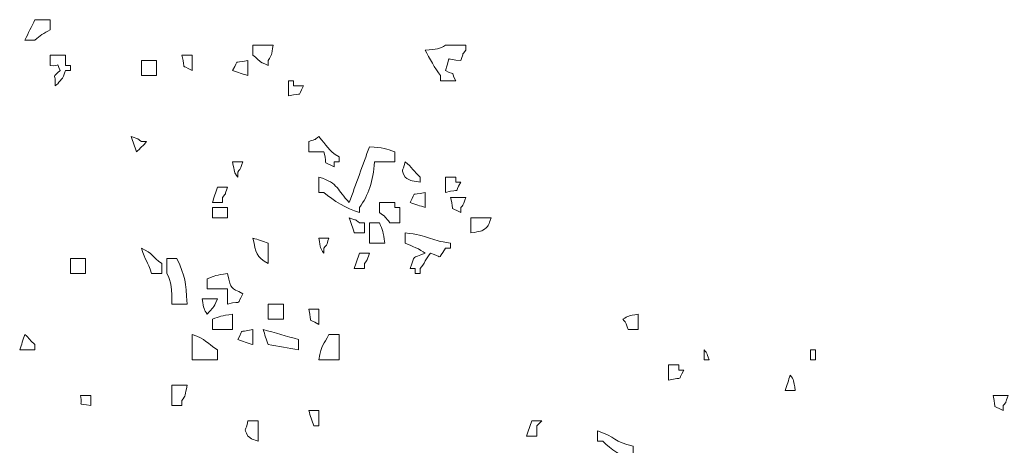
# Model space of a CAD drawing. Header units: millimetres. Extents: x 182 to 330, y 89 to 241.
# Drawn here: x 286.97 to 314.49, y 207.79 to 219.64 of the extents above; entities that cross this region are included whole.
import ezdxf

# ---------------------------------------------------------------- set-up
doc = ezdxf.new("R2010")
doc.units = ezdxf.units.MM
doc.layers.add('LAYER_1', color=160, linetype='Continuous')

# ---------------------------------------------------------------- blocks, each defined once
blk = doc.blocks.new('tree eucalypt')
at = {"layer": 'LAYER_1', "color": 7, "lineweight": 0}
for points, knots in [([(51.868, 130.101), (51.774, 129.913), (51.68, 129.725), (51.586, 129.536), (51.68, 129.536), (51.774, 129.536), (51.868, 129.536), (51.999, 129.665), (52.115, 129.724), (52.291, 129.819), (52.291, 129.913), (52.291, 130.007), (52.291, 130.101), (52.15, 130.101), (52.009, 130.101), (51.868, 130.101)], [0, 0, 0, 0, 1, 1, 1, 2, 2, 2, 3, 3, 3, 4, 4, 4, 5, 5, 5, 5]), ([(58.5, 129.395), (58.312, 129.395), (58.124, 129.395), (57.935, 129.395), (57.935, 129.301), (57.935, 129.207), (57.935, 129.113), (58.154, 128.953), (58.054, 128.96), (58.359, 128.831), (58.359, 128.878), (58.359, 128.925), (58.359, 128.972), (58.465, 129.123), (58.444, 129.105), (58.5, 129.395)], [0, 0, 0, 0, 1, 1, 1, 2, 2, 2, 3, 3, 3, 4, 4, 4, 5, 5, 5, 5]), ([(63.298, 129.395), (63.486, 129.395), (63.674, 129.395), (63.862, 129.395), (63.862, 129.348), (63.862, 129.301), (63.862, 129.254), (63.749, 129.11), (63.812, 129.215), (63.721, 128.972), (63.274, 128.973), (63.457, 129.173), (63.298, 128.69), (63.646, 128.507), (63.394, 128.75), (63.58, 128.407), (63.439, 128.407), (63.298, 128.407), (63.157, 128.407), (63.157, 128.454), (63.157, 128.502), (63.157, 128.549), (63, 128.734), (62.851, 129.046), (62.733, 129.254), (63.062, 129.282), (63.132, 129.281), (63.298, 129.395)], [0, 0, 0, 0, 1, 1, 1, 2, 2, 2, 3, 3, 3, 4, 4, 4, 5, 5, 5, 6, 6, 6, 7, 7, 7, 8, 8, 8, 9, 9, 9, 9]), ([(52.291, 129.113), (52.291, 129.019), (52.291, 128.925), (52.291, 128.831), (52.603, 128.785), (52.443, 128.977), (52.573, 128.69), (52.338, 128.479), (52.43, 128.587), (52.432, 128.407), (52.432, 128.36), (52.432, 128.313), (52.432, 128.266), (52.585, 128.395), (52.444, 128.255), (52.573, 128.407), (52.687, 128.552), (52.623, 128.446), (52.714, 128.69), (52.761, 128.69), (52.808, 128.69), (52.855, 128.69), (52.855, 128.737), (52.855, 128.784), (52.855, 128.831), (52.808, 128.831), (52.761, 128.831), (52.714, 128.831), (52.714, 128.925), (52.714, 129.019), (52.714, 129.113), (52.573, 129.113), (52.432, 129.113), (52.291, 129.113)], [0, 0, 0, 0, 1, 1, 1, 2, 2, 2, 3, 3, 3, 4, 4, 4, 5, 5, 5, 6, 6, 6, 7, 7, 7, 8, 8, 8, 9, 9, 9, 10, 10, 10, 11, 11, 11, 11]), ([(55.96, 129.113), (56.077, 128.655), (55.891, 128.897), (56.242, 128.69), (56.242, 128.831), (56.242, 128.972), (56.242, 129.113), (56.148, 129.113), (56.054, 129.113), (55.96, 129.113)], [0, 0, 0, 0, 1, 1, 1, 2, 2, 2, 3, 3, 3, 3]), ([(54.831, 128.972), (54.831, 128.831), (54.831, 128.69), (54.831, 128.549), (54.972, 128.549), (55.113, 128.549), (55.254, 128.549), (55.254, 128.69), (55.254, 128.831), (55.254, 128.972), (55.113, 128.972), (54.972, 128.972), (54.831, 128.972)], [0, 0, 0, 0, 1, 1, 1, 2, 2, 2, 3, 3, 3, 4, 4, 4, 4]), ([(57.794, 128.972), (57.337, 128.855), (57.579, 129.041), (57.371, 128.69), (57.512, 128.643), (57.653, 128.596), (57.794, 128.549), (57.794, 128.69), (57.794, 128.831), (57.794, 128.972)], [0, 0, 0, 0, 1, 1, 1, 2, 2, 2, 3, 3, 3, 3]), ([(58.923, 127.984), (59.381, 128.101), (59.139, 127.915), (59.347, 128.266), (59.253, 128.266), (59.158, 128.266), (59.064, 128.266), (59.064, 128.313), (59.064, 128.36), (59.064, 128.407), (59.017, 128.407), (58.97, 128.407), (58.923, 128.407), (58.923, 128.266), (58.923, 128.125), (58.923, 127.984)], [0, 0, 0, 0, 1, 1, 1, 2, 2, 2, 3, 3, 3, 4, 4, 4, 5, 5, 5, 5]), ([(54.549, 126.855), (54.596, 126.714), (54.643, 126.573), (54.69, 126.432), (54.843, 126.56), (54.702, 126.421), (54.831, 126.573), (54.984, 126.701), (54.843, 126.562), (54.972, 126.714), (54.925, 126.714), (54.878, 126.714), (54.831, 126.714), (54.687, 126.828), (54.792, 126.764), (54.549, 126.855)], [0, 0, 0, 0, 1, 1, 1, 2, 2, 2, 3, 3, 3, 4, 4, 4, 5, 5, 5, 5]), ([(59.911, 126.432), (60.028, 125.974), (59.842, 126.216), (60.193, 126.009), (60.193, 126.056), (60.193, 126.103), (60.193, 126.15), (60.24, 126.15), (60.287, 126.15), (60.334, 126.15), (60.334, 126.197), (60.334, 126.244), (60.334, 126.291), (60.014, 126.478), (60.002, 126.609), (59.77, 126.855), (59.626, 126.742), (59.731, 126.805), (59.488, 126.714), (59.488, 126.62), (59.488, 126.526), (59.488, 126.432), (59.629, 126.432), (59.77, 126.432), (59.911, 126.432)], [0, 0, 0, 0, 1, 1, 1, 2, 2, 2, 3, 3, 3, 4, 4, 4, 5, 5, 5, 6, 6, 6, 7, 7, 7, 8, 8, 8, 8]), ([(61.322, 126.15), (61.51, 126.15), (61.699, 126.15), (61.887, 126.15), (61.887, 126.244), (61.887, 126.338), (61.887, 126.432), (61.66, 126.511), (61.547, 126.545), (61.181, 126.573), (60.993, 126.056), (60.805, 125.538), (60.617, 125.021), (60.281, 125.365), (60.33, 125.555), (59.77, 125.726), (59.77, 125.585), (59.77, 125.444), (59.77, 125.303), (59.817, 125.303), (59.864, 125.303), (59.911, 125.303), (60.18, 125.069), (60.533, 124.86), (60.899, 124.739), (60.899, 124.786), (60.899, 124.833), (60.899, 124.88), (61.154, 125.212), (61.276, 125.617), (61.322, 126.15)], [0, 0, 0, 0, 1, 1, 1, 2, 2, 2, 3, 3, 3, 4, 4, 4, 5, 5, 5, 6, 6, 6, 7, 7, 7, 8, 8, 8, 9, 9, 9, 10, 10, 10, 10]), ([(57.371, 126.15), (57.424, 125.857), (57.405, 125.878), (57.512, 125.726), (57.512, 125.773), (57.512, 125.821), (57.512, 125.868), (57.626, 126.012), (57.562, 125.906), (57.653, 126.15), (57.559, 126.15), (57.465, 126.15), (57.371, 126.15)], [0, 0, 0, 0, 1, 1, 1, 2, 2, 2, 3, 3, 3, 4, 4, 4, 4]), ([(62.169, 126.15), (62.112, 125.83), (62.039, 125.997), (62.169, 125.726), (62.32, 125.62), (62.302, 125.642), (62.592, 125.585), (62.592, 125.632), (62.592, 125.679), (62.592, 125.726), (62.424, 125.878), (62.36, 126.009), (62.169, 126.15)], [0, 0, 0, 0, 1, 1, 1, 2, 2, 2, 3, 3, 3, 4, 4, 4, 4]), ([(63.298, 125.303), (63.756, 125.42), (63.513, 125.234), (63.721, 125.585), (63.674, 125.585), (63.627, 125.585), (63.58, 125.585), (63.58, 125.632), (63.58, 125.679), (63.58, 125.726), (63.486, 125.726), (63.392, 125.726), (63.298, 125.726), (63.298, 125.585), (63.298, 125.444), (63.298, 125.303)], [0, 0, 0, 0, 1, 1, 1, 2, 2, 2, 3, 3, 3, 4, 4, 4, 5, 5, 5, 5]), ([(56.948, 125.444), (56.901, 125.303), (56.854, 125.162), (56.807, 125.021), (56.901, 125.021), (56.995, 125.021), (57.089, 125.021), (57.089, 125.068), (57.089, 125.115), (57.089, 125.162), (57.202, 125.306), (57.139, 125.201), (57.23, 125.444), (57.136, 125.444), (57.042, 125.444), (56.948, 125.444)], [0, 0, 0, 0, 1, 1, 1, 2, 2, 2, 3, 3, 3, 4, 4, 4, 5, 5, 5, 5]), ([(62.733, 125.303), (62.275, 125.186), (62.518, 125.372), (62.31, 125.021), (62.451, 124.974), (62.592, 124.927), (62.733, 124.88), (62.733, 125.021), (62.733, 125.162), (62.733, 125.303)], [0, 0, 0, 0, 1, 1, 1, 2, 2, 2, 3, 3, 3, 3]), ([(61.463, 125.021), (61.463, 124.927), (61.463, 124.833), (61.463, 124.739), (61.631, 124.616), (61.622, 124.622), (61.746, 124.456), (61.84, 124.456), (61.934, 124.456), (62.028, 124.456), (62.028, 124.598), (62.028, 124.739), (62.028, 124.88), (61.981, 124.88), (61.934, 124.88), (61.887, 124.88), (61.887, 124.927), (61.887, 124.974), (61.887, 125.021), (61.746, 125.021), (61.604, 125.021), (61.463, 125.021)], [0, 0, 0, 0, 1, 1, 1, 2, 2, 2, 3, 3, 3, 4, 4, 4, 5, 5, 5, 6, 6, 6, 7, 7, 7, 7]), ([(63.439, 125.162), (63.556, 124.704), (63.37, 124.946), (63.721, 124.739), (63.721, 124.786), (63.721, 124.833), (63.721, 124.88), (63.834, 125.024), (63.771, 124.918), (63.862, 125.162), (63.721, 125.162), (63.58, 125.162), (63.439, 125.162)], [0, 0, 0, 0, 1, 1, 1, 2, 2, 2, 3, 3, 3, 4, 4, 4, 4]), ([(56.807, 124.88), (56.807, 124.786), (56.807, 124.692), (56.807, 124.598), (56.948, 124.598), (57.089, 124.598), (57.23, 124.598), (57.23, 124.692), (57.23, 124.786), (57.23, 124.88), (57.089, 124.88), (56.948, 124.88), (56.807, 124.88)], [0, 0, 0, 0, 1, 1, 1, 2, 2, 2, 3, 3, 3, 4, 4, 4, 4]), ([(60.617, 124.598), (60.664, 124.456), (60.711, 124.315), (60.758, 124.174), (60.852, 124.174), (60.946, 124.174), (61.04, 124.174), (61.04, 124.268), (61.04, 124.362), (61.04, 124.456), (60.993, 124.456), (60.946, 124.456), (60.899, 124.456), (60.755, 124.57), (60.86, 124.506), (60.617, 124.598)], [0, 0, 0, 0, 1, 1, 1, 2, 2, 2, 3, 3, 3, 4, 4, 4, 5, 5, 5, 5]), ([(61.181, 123.892), (61.322, 123.892), (61.463, 123.892), (61.604, 123.892), (61.563, 124.221), (61.541, 124.241), (61.463, 124.456), (61.369, 124.456), (61.275, 124.456), (61.181, 124.456), (61.181, 124.268), (61.181, 124.08), (61.181, 123.892)], [0, 0, 0, 0, 1, 1, 1, 2, 2, 2, 3, 3, 3, 4, 4, 4, 4]), ([(64.003, 124.598), (64.003, 124.456), (64.003, 124.315), (64.003, 124.174), (64.296, 124.227), (64.275, 124.208), (64.427, 124.315), (64.54, 124.459), (64.477, 124.354), (64.568, 124.598), (64.38, 124.598), (64.191, 124.598), (64.003, 124.598)], [0, 0, 0, 0, 1, 1, 1, 2, 2, 2, 3, 3, 3, 4, 4, 4, 4]), ([(62.169, 124.174), (62.169, 124.08), (62.169, 123.986), (62.169, 123.892), (62.347, 123.818), (62.597, 123.723), (62.733, 123.61), (62.328, 123.452), (62.473, 123.585), (62.31, 123.186), (62.357, 123.186), (62.404, 123.186), (62.451, 123.186), (62.451, 123.139), (62.451, 123.092), (62.451, 123.045), (62.498, 123.045), (62.545, 123.045), (62.592, 123.045), (62.592, 123.092), (62.592, 123.139), (62.592, 123.186), (62.688, 123.295), (62.777, 123.501), (62.874, 123.61), (63.215, 123.538), (63.048, 123.381), (63.298, 123.751), (63.345, 123.751), (63.392, 123.751), (63.439, 123.751), (63.439, 123.798), (63.439, 123.845), (63.439, 123.892), (62.796, 123.969), (62.873, 124.118), (62.169, 124.174)], [0, 0, 0, 0, 1, 1, 1, 2, 2, 2, 3, 3, 3, 4, 4, 4, 5, 5, 5, 6, 6, 6, 7, 7, 7, 8, 8, 8, 9, 9, 9, 10, 10, 10, 11, 11, 11, 12, 12, 12, 12]), ([(57.935, 124.033), (58.026, 123.615), (58.02, 123.512), (58.359, 123.327), (58.359, 123.516), (58.359, 123.704), (58.359, 123.892), (58.218, 123.939), (58.077, 123.986), (57.935, 124.033)], [0, 0, 0, 0, 1, 1, 1, 2, 2, 2, 3, 3, 3, 3]), ([(59.77, 124.033), (59.823, 123.74), (59.804, 123.761), (59.911, 123.61), (59.911, 123.657), (59.911, 123.704), (59.911, 123.751), (60.025, 123.895), (59.961, 123.789), (60.052, 124.033), (59.958, 124.033), (59.864, 124.033), (59.77, 124.033)], [0, 0, 0, 0, 1, 1, 1, 2, 2, 2, 3, 3, 3, 4, 4, 4, 4]), ([(54.831, 123.751), (54.938, 123.38), (55, 123.414), (55.113, 123.045), (55.207, 123.045), (55.302, 123.045), (55.396, 123.045), (55.396, 123.139), (55.396, 123.233), (55.396, 123.327), (55.137, 123.509), (55.154, 123.605), (54.831, 123.751)], [0, 0, 0, 0, 1, 1, 1, 2, 2, 2, 3, 3, 3, 4, 4, 4, 4]), ([(60.899, 123.61), (60.852, 123.469), (60.805, 123.327), (60.758, 123.186), (60.852, 123.186), (60.946, 123.186), (61.04, 123.186), (61.04, 123.233), (61.04, 123.28), (61.04, 123.327), (61.153, 123.471), (61.09, 123.366), (61.181, 123.61), (61.087, 123.61), (60.993, 123.61), (60.899, 123.61)], [0, 0, 0, 0, 1, 1, 1, 2, 2, 2, 3, 3, 3, 4, 4, 4, 5, 5, 5, 5]), ([(52.855, 123.469), (52.855, 123.327), (52.855, 123.186), (52.855, 123.045), (52.997, 123.045), (53.138, 123.045), (53.279, 123.045), (53.279, 123.186), (53.279, 123.327), (53.279, 123.469), (53.138, 123.469), (52.997, 123.469), (52.855, 123.469)], [0, 0, 0, 0, 1, 1, 1, 2, 2, 2, 3, 3, 3, 4, 4, 4, 4]), ([(55.678, 122.199), (55.819, 122.199), (55.96, 122.199), (56.101, 122.199), (56.065, 122.846), (56.057, 122.929), (55.819, 123.469), (55.725, 123.469), (55.631, 123.469), (55.537, 123.469), (55.537, 123.327), (55.537, 123.186), (55.537, 123.045), (55.672, 122.845), (55.674, 122.583), (55.678, 122.199)], [0, 0, 0, 0, 1, 1, 1, 2, 2, 2, 3, 3, 3, 4, 4, 4, 5, 5, 5, 5]), ([(57.23, 122.622), (57.23, 122.481), (57.23, 122.34), (57.23, 122.199), (57.688, 122.315), (57.446, 122.129), (57.653, 122.481), (57.3, 122.686), (57.349, 122.564), (57.23, 123.045), (56.901, 123.004), (56.88, 122.982), (56.666, 122.904), (56.666, 122.81), (56.666, 122.716), (56.666, 122.622), (56.854, 122.622), (57.042, 122.622), (57.23, 122.622)], [0, 0, 0, 0, 1, 1, 1, 2, 2, 2, 3, 3, 3, 4, 4, 4, 5, 5, 5, 6, 6, 6, 6]), ([(56.524, 122.34), (56.577, 122.047), (56.559, 122.068), (56.666, 121.916), (56.825, 122.134), (56.819, 122.035), (56.948, 122.34), (56.807, 122.34), (56.666, 122.34), (56.524, 122.34)], [0, 0, 0, 0, 1, 1, 1, 2, 2, 2, 3, 3, 3, 3]), ([(58.359, 122.199), (58.359, 122.057), (58.359, 121.916), (58.359, 121.775), (58.5, 121.775), (58.641, 121.775), (58.782, 121.775), (58.782, 121.916), (58.782, 122.057), (58.782, 122.199), (58.641, 122.199), (58.5, 122.199), (58.359, 122.199)], [0, 0, 0, 0, 1, 1, 1, 2, 2, 2, 3, 3, 3, 4, 4, 4, 4]), ([(57.371, 121.493), (57.371, 121.634), (57.371, 121.775), (57.371, 121.916), (57.042, 121.875), (57.021, 121.853), (56.807, 121.775), (56.807, 121.681), (56.807, 121.587), (56.807, 121.493), (56.995, 121.493), (57.183, 121.493), (57.371, 121.493)], [0, 0, 0, 0, 1, 1, 1, 2, 2, 2, 3, 3, 3, 4, 4, 4, 4]), ([(59.488, 122.057), (59.605, 121.6), (59.419, 121.842), (59.77, 121.634), (59.77, 121.775), (59.77, 121.916), (59.77, 122.057), (59.676, 122.057), (59.582, 122.057), (59.488, 122.057)], [0, 0, 0, 0, 1, 1, 1, 2, 2, 2, 3, 3, 3, 3]), ([(68.66, 121.916), (68.367, 121.864), (68.388, 121.882), (68.237, 121.775), (68.35, 121.631), (68.287, 121.737), (68.378, 121.493), (68.472, 121.493), (68.566, 121.493), (68.66, 121.493), (68.66, 121.634), (68.66, 121.775), (68.66, 121.916)], [0, 0, 0, 0, 1, 1, 1, 2, 2, 2, 3, 3, 3, 4, 4, 4, 4]), ([(51.586, 121.352), (51.539, 121.211), (51.492, 121.07), (51.444, 120.929), (51.586, 120.929), (51.727, 120.929), (51.868, 120.929), (51.868, 120.976), (51.868, 121.023), (51.868, 121.07), (51.745, 121.174), (51.709, 121.247), (51.586, 121.352)], [0, 0, 0, 0, 1, 1, 1, 2, 2, 2, 3, 3, 3, 4, 4, 4, 4]), ([(56.242, 120.646), (56.477, 120.646), (56.713, 120.646), (56.948, 120.646), (56.948, 120.74), (56.948, 120.835), (56.948, 120.929), (56.655, 121.11), (56.623, 121.222), (56.242, 121.352), (56.242, 121.117), (56.242, 120.881), (56.242, 120.646)], [0, 0, 0, 0, 1, 1, 1, 2, 2, 2, 3, 3, 3, 4, 4, 4, 4]), ([(57.935, 121.493), (57.478, 121.376), (57.72, 121.562), (57.512, 121.211), (57.653, 121.164), (57.794, 121.117), (57.935, 121.07), (57.935, 121.211), (57.935, 121.352), (57.935, 121.493)], [0, 0, 0, 0, 1, 1, 1, 2, 2, 2, 3, 3, 3, 3]), ([(58.218, 121.493), (58.265, 121.352), (58.312, 121.211), (58.359, 121.07), (58.641, 121.023), (58.923, 120.976), (59.205, 120.929), (59.205, 121.023), (59.205, 121.117), (59.205, 121.211), (58.876, 121.305), (58.547, 121.399), (58.218, 121.493)], [0, 0, 0, 0, 1, 1, 1, 2, 2, 2, 3, 3, 3, 4, 4, 4, 4]), ([(59.77, 120.646), (59.958, 120.646), (60.146, 120.646), (60.334, 120.646), (60.334, 120.881), (60.334, 121.117), (60.334, 121.352), (60.24, 121.352), (60.146, 121.352), (60.052, 121.352), (59.894, 121.057), (59.85, 121.094), (59.77, 120.646)], [0, 0, 0, 0, 1, 1, 1, 2, 2, 2, 3, 3, 3, 4, 4, 4, 4]), ([(70.494, 120.929), (70.608, 120.784), (70.544, 120.89), (70.635, 120.646), (70.588, 120.646), (70.541, 120.646), (70.494, 120.646), (70.494, 120.74), (70.494, 120.835), (70.494, 120.929)], [0, 0, 0, 0, 1, 1, 1, 2, 2, 2, 3, 3, 3, 3]), ([(73.458, 120.929), (73.458, 120.835), (73.458, 120.74), (73.458, 120.646), (73.505, 120.646), (73.552, 120.646), (73.599, 120.646), (73.599, 120.74), (73.599, 120.835), (73.599, 120.929), (73.552, 120.929), (73.505, 120.929), (73.458, 120.929)], [0, 0, 0, 0, 1, 1, 1, 2, 2, 2, 3, 3, 3, 4, 4, 4, 4]), ([(69.506, 120.082), (69.965, 120.199), (69.722, 120.013), (69.93, 120.364), (69.883, 120.364), (69.836, 120.364), (69.789, 120.364), (69.789, 120.411), (69.789, 120.458), (69.789, 120.505), (69.695, 120.505), (69.601, 120.505), (69.506, 120.505), (69.506, 120.364), (69.506, 120.223), (69.506, 120.082)], [0, 0, 0, 0, 1, 1, 1, 2, 2, 2, 3, 3, 3, 4, 4, 4, 5, 5, 5, 5]), ([(72.893, 120.223), (72.846, 120.082), (72.799, 119.941), (72.752, 119.8), (72.846, 119.8), (72.94, 119.8), (73.034, 119.8), (72.982, 120.093), (73, 120.071), (72.893, 120.223)], [0, 0, 0, 0, 1, 1, 1, 2, 2, 2, 3, 3, 3, 3]), ([(55.678, 119.941), (55.678, 119.753), (55.678, 119.565), (55.678, 119.376), (55.772, 119.376), (55.866, 119.376), (55.96, 119.376), (55.96, 119.424), (55.96, 119.471), (55.96, 119.518), (56.066, 119.669), (56.045, 119.651), (56.101, 119.941), (55.96, 119.941), (55.819, 119.941), (55.678, 119.941)], [0, 0, 0, 0, 1, 1, 1, 2, 2, 2, 3, 3, 3, 4, 4, 4, 5, 5, 5, 5]), ([(53.138, 119.659), (53.192, 119.289), (53.033, 119.474), (53.42, 119.376), (53.42, 119.471), (53.42, 119.565), (53.42, 119.659), (53.326, 119.659), (53.232, 119.659), (53.138, 119.659)], [0, 0, 0, 0, 1, 1, 1, 2, 2, 2, 3, 3, 3, 3]), ([(78.538, 119.659), (78.654, 119.201), (78.468, 119.443), (78.82, 119.235), (78.82, 119.282), (78.82, 119.329), (78.82, 119.376), (78.933, 119.52), (78.87, 119.415), (78.961, 119.659), (78.82, 119.659), (78.679, 119.659), (78.538, 119.659)], [0, 0, 0, 0, 1, 1, 1, 2, 2, 2, 3, 3, 3, 4, 4, 4, 4]), ([(59.488, 119.235), (59.535, 119.094), (59.582, 118.953), (59.629, 118.812), (59.676, 118.812), (59.723, 118.812), (59.77, 118.812), (59.77, 118.953), (59.77, 119.094), (59.77, 119.235), (59.676, 119.235), (59.582, 119.235), (59.488, 119.235)], [0, 0, 0, 0, 1, 1, 1, 2, 2, 2, 3, 3, 3, 4, 4, 4, 4]), ([(57.794, 118.953), (57.738, 118.633), (57.665, 118.8), (57.794, 118.53), (57.939, 118.416), (57.833, 118.48), (58.077, 118.389), (58.077, 118.577), (58.077, 118.765), (58.077, 118.953), (57.983, 118.953), (57.888, 118.953), (57.794, 118.953)], [0, 0, 0, 0, 1, 1, 1, 2, 2, 2, 3, 3, 3, 4, 4, 4, 4]), ([(65.697, 118.953), (65.65, 118.812), (65.603, 118.671), (65.555, 118.53), (65.65, 118.53), (65.744, 118.53), (65.838, 118.53), (65.838, 118.624), (65.838, 118.718), (65.838, 118.812), (65.838, 118.812), (65.979, 118.953), (65.979, 118.953), (65.885, 118.953), (65.791, 118.953), (65.697, 118.953)], [0, 0, 0, 0, 1, 1, 1, 2, 2, 2, 3, 3, 3, 4, 4, 4, 5, 5, 5, 5]), ([(68.519, 118.248), (67.995, 118.361), (68.025, 118.52), (67.531, 118.671), (67.531, 118.577), (67.531, 118.483), (67.531, 118.389), (67.578, 118.389), (67.625, 118.389), (67.672, 118.389), (67.908, 118.145), (68.197, 117.985), (68.519, 117.824), (68.519, 117.965), (68.519, 118.106), (68.519, 118.248)], [0, 0, 0, 0, 1, 1, 1, 2, 2, 2, 3, 3, 3, 4, 4, 4, 5, 5, 5, 5])]:
    blk.add_open_spline(points, degree=3, knots=knots, dxfattribs=at)

msp = doc.modelspace()

# ---------------------------------------------------------------- block references
at = {"linetype": 'Continuous', "lineweight": 0}
msp.add_blockref('tree eucalypt', (235.526, 89.54), dxfattribs=at)

doc.saveas('drawing.dxf')
